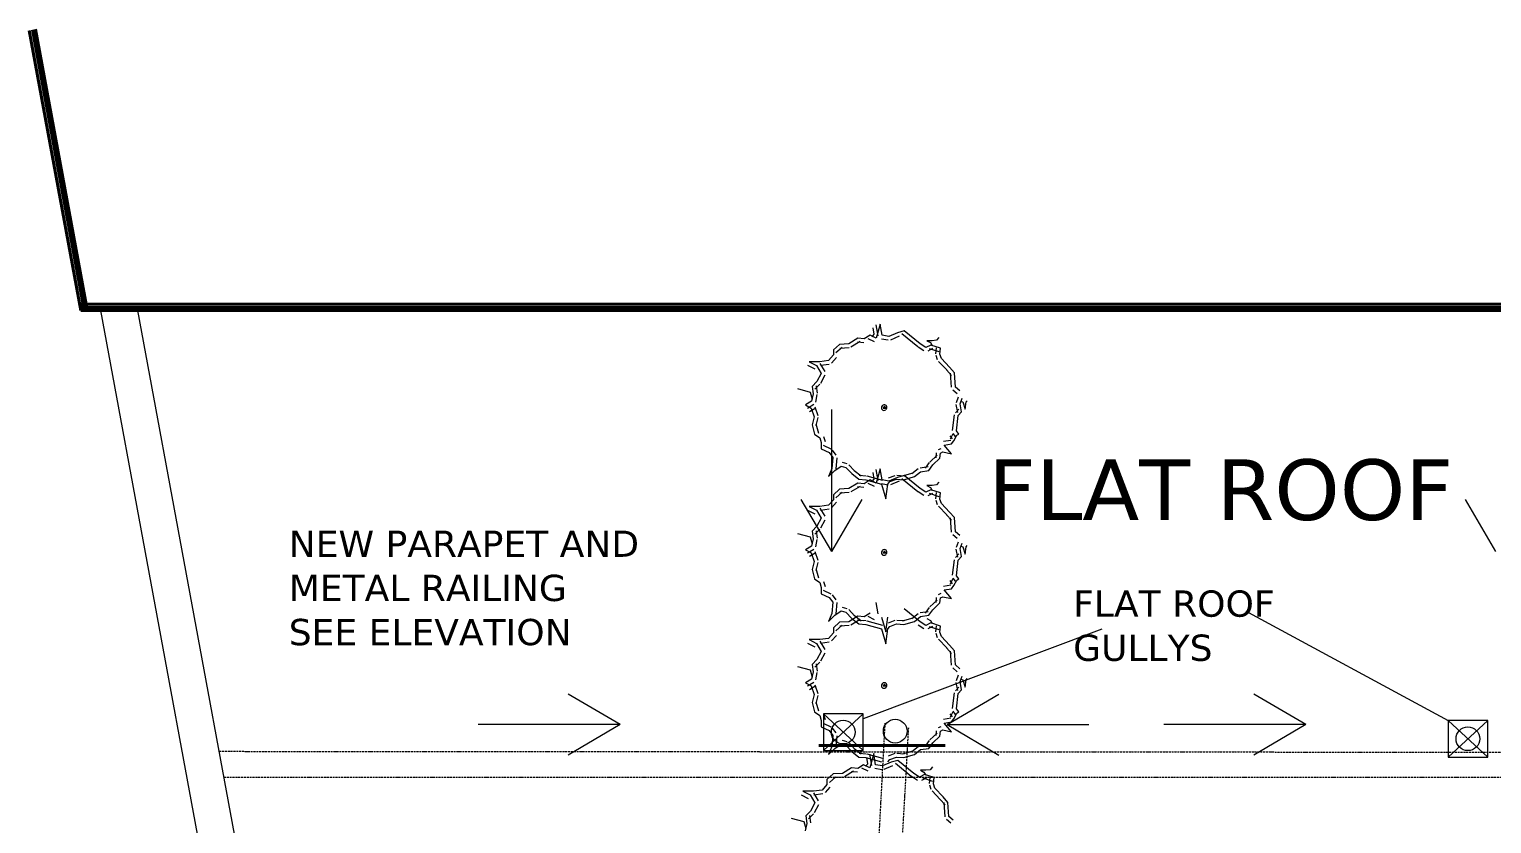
# Model space of a CAD drawing. Header units: millimetres. Extents: x -159872 to 386485, y -250577 to 158966.
# Drawn here: x 112668 to 121923, y 97200 to 102230 of the extents above; entities that cross this region are included whole.
import ezdxf

# ---------------------------------------------------------------- set-up
doc = ezdxf.new("R2010")
doc.units = ezdxf.units.MM
doc.linetypes.add('ACAD_ISO10W100', pattern=[18, 12, -3, 0, -3])
for name, color, linetype, lineweight in [('LDS-landscape-soft planting', 5, 'Continuous', 13), ('LDS-services-drainage', 17, 'Continuous', 18), ('LDS-struct-extg-ceiling beams', 252, 'ACAD_ISO10W100', 9), ('LDS-struct-extg-doors windows', 7, 'Continuous', 9), ('LDS-struct-extg-walls', 1, 'Continuous', 40), ('LDS-text-1-50', 7, 'Continuous', 9), ('LDS-text-room names', 3, 'Continuous', 18)]:
    doc.layers.add(name, color=color, linetype=linetype, lineweight=lineweight)
doc.styles.add('Verdana', font='Verdana.ttf')

msp = doc.modelspace()

# ---------------------------------------------------------------- linework, layer by layer
at = {"layer": 'LDS-landscape-soft planting'}
for p, q in [((118015.20675, 100299.07294), (118007.87875, 100339.76094)), ((118039.98173, 100289.04512), (118027.78173, 100359.46112)), ((118052.41475, 100363.72894), (118027.99875, 100273.75294)), ((118064.61475, 100293.31294), (118052.41475, 100363.72894)), ((118204.99075, 100320.69694), (118162.27075, 100308.96094)), ((118305.69475, 100238.54494), (118204.99075, 100320.69694)), ((117796.07075, 100234.63294), (117756.39875, 100199.41694)), ((117854.05475, 100238.54494), (117796.07075, 100234.63294)), ((117912.03075, 100273.75294), (117854.05475, 100238.54494)), ((117925.00743, 100252.3846), (117867.03143, 100217.1766)), ((117949.24943, 100244.9616), (117909.57743, 100248.8736)), ((117951.70275, 100269.84094), (117912.03075, 100273.75294)), ((117988.32675, 100293.31294), (117951.70275, 100269.84094)), ((118016.94338, 100251.33021), (117977.27138, 100270.89021)), ((118027.99875, 100273.75294), (117988.32675, 100293.31294)), ((118001.08675, 100283.56094), (118015.20675, 100299.07294)), ((118102.83982, 100260.89781), (118060.11182, 100268.72181)), ((118107.34275, 100285.48894), (118064.61475, 100293.31294)), ((118162.27075, 100308.96094), (118107.34275, 100285.48894)), ((118172.09448, 100285.97193), (118117.16648, 100262.49993)), ((118289.89173, 100219.17319), (118189.18773, 100301.32519)), ((118342.31875, 100215.06494), (118305.69475, 100238.54494)), ((118372.83075, 100230.72094), (118342.31875, 100215.06494)), ((118381.21475, 100257.84094), (118347.64675, 100257.84094)), ((118347.64675, 100257.84094), (118370.52675, 100246.10494)), ((118370.52675, 100246.10494), (118382.15875, 100226.71294)), ((118433.86275, 100211.15294), (118372.83075, 100230.72094)), ((118408.67875, 100261.75294), (118381.21475, 100257.84094)), ((118423.93475, 100279.35294), (118408.67875, 100261.75294)), ((117756.39875, 100168.12094), (117725.88675, 100132.91294)), ((117775.2914, 100151.74816), (117744.7794, 100116.54016)), ((117756.39875, 100199.41694), (117756.39875, 100168.12094)), ((117812.6672, 100215.93647), (117772.9952, 100180.72047)), ((117855.73759, 100213.60164), (117797.75359, 100209.68964)), ((118328.82584, 100194.01876), (118292.20184, 100217.49876)), ((118328.82584, 100194.01876), (118292.20184, 100217.49876)), ((118384.24375, 100208.47811), (118353.73175, 100192.82211)), ((118426.22999, 100187.34661), (118365.19799, 100206.91461)), ((118405.89029, 100173.9749), (118408.93829, 100213.0949)), ((118405.89029, 100173.9749), (118408.93829, 100213.0949)), ((118416.25591, 100136.72454), (118407.10391, 100164.10854)), ((118430.81475, 100172.03294), (118433.86275, 100211.15294)), ((118439.96675, 100144.64894), (118430.81475, 100172.03294)), ((118491.84675, 100089.87294), (118439.96675, 100144.64894)), ((117592.41128, 100102.84532), (117638.17928, 100079.36532)), ((117670.95875, 100125.08894), (117603.82275, 100125.08894)), ((117603.82275, 100125.08894), (117649.59075, 100101.60894)), ((117649.59075, 100101.60894), (117680.11075, 100050.75294)), ((117680.11075, 100050.75294), (117652.64675, 99999.89694)), ((117725.88675, 100132.91294), (117670.95875, 100125.08894)), ((117671.02688, 100114.47331), (117701.54688, 100063.61731)), ((117729.41219, 100108.16276), (117674.48419, 100100.33876)), ((118473.69577, 100072.6816), (118421.81577, 100127.4576)), ((118503.47622, 100038.28971), (118472.95622, 100073.49771)), ((118522.36675, 100054.66494), (118491.84675, 100089.87294)), ((118503.52807, 99962.98897), (118497.42407, 100052.97297)), ((118528.47075, 99964.68094), (118522.36675, 100054.66494)), ((117529.38275, 99954.80094), (117609.94275, 99932.88894)), ((117652.64675, 99999.89694), (117622.12675, 99968.59294)), ((117622.12675, 99968.59294), (117628.23075, 99921.64894)), ((117670.54715, 99982.44484), (117640.02715, 99951.14084)), ((117646.91805, 99971.81648), (117653.02205, 99924.87248)), ((117702.10806, 100038.87362), (117674.64406, 99988.01762)), ((118555.93475, 99941.20894), (118528.47075, 99964.68094)), ((117619.07875, 99874.70494), (117579.40675, 99851.23294)), ((117609.94275, 99932.88894), (117622.99875, 99888.25694)), ((117628.23075, 99921.64894), (117619.07875, 99874.70494)), ((117652.76878, 99916.86511), (117643.61678, 99869.92111)), ((118539.69233, 99922.20409), (118512.22833, 99945.67609)), ((118535.36237, 99867.24705), (118547.57037, 99902.45505)), ((118558.98275, 99859.05694), (118571.19075, 99894.26494)), ((118568.13475, 99808.19294), (118558.98275, 99859.05694)), ((118564.61475, 99873.76094), (118576.51875, 99870.52894)), ((118576.51875, 99870.52894), (118590.24675, 99823.57694)), ((118590.24675, 99823.57694), (118596.35075, 99870.52894)), ((118596.35075, 99870.52894), (118602.45475, 99878.35294)), ((117579.40675, 99851.23294), (117616.02275, 99831.66494)), ((117631.80882, 99853.18877), (117592.13682, 99829.71677)), ((117644.53889, 99831.67261), (117604.86689, 99808.20061)), ((117616.02275, 99831.66494), (117634.33475, 99776.89694)), ((117634.33475, 99776.89694), (117622.12675, 99726.04094)), ((117639.73255, 99839.59245), (117658.04455, 99784.82445)), ((117658.64415, 99771.06146), (117646.43615, 99720.20546)), ((118079.87875, 99843.40894), (118070.71875, 99831.66494)), ((118070.71875, 99831.66494), (118089.03075, 99831.66494)), ((118089.03075, 99831.66494), (118079.87875, 99843.40894)), ((118509.75924, 99690.00931), (118521.96724, 99787.81731)), ((118528.2848, 99801.54716), (118549.6448, 99825.01916)), ((118543.52987, 99803.76576), (118534.37787, 99854.62976)), ((118534.56675, 99686.91294), (118546.77475, 99784.72094)), ((118546.77475, 99784.72094), (118568.13475, 99808.19294)), ((117622.12675, 99726.04094), (117637.39075, 99667.35294)), ((117646.3218, 99732.33376), (117661.5858, 99673.64576)), ((118549.83075, 99667.35294), (118534.56675, 99686.91294)), ((117637.39075, 99667.35294), (117670.95875, 99643.88094)), ((117670.95875, 99643.88094), (117680.11075, 99612.58494)), ((117680.11075, 99612.58494), (117680.11075, 99573.46494)), ((117690.9457, 99595.995), (117739.7697, 99572.515)), ((117694.9538, 99650.89789), (117704.1058, 99619.60189)), ((118454.06684, 99621.57958), (118499.84284, 99629.40358)), ((118458.27875, 99596.93694), (118504.05475, 99604.76094)), ((118504.05475, 99542.16094), (118458.27875, 99596.93694)), ((118510.41267, 99636.59233), (118495.14867, 99656.15233)), ((118497.13132, 99635.85666), (118515.44332, 99671.06466)), ((118504.05475, 99604.76094), (118519.31075, 99624.32094)), ((118530.12171, 99651.97263), (118514.85771, 99671.53263)), ((118519.31075, 99624.32094), (118537.62275, 99659.52894)), ((118537.62275, 99659.52894), (118549.83075, 99667.35294)), ((117680.11075, 99573.46494), (117728.93475, 99549.98494)), ((117728.93475, 99549.98494), (117753.35075, 99518.68894)), ((117753.35075, 99518.68894), (117747.24675, 99448.27294)), ((117748.64574, 99565.36274), (117773.06174, 99534.06674)), ((117778.25735, 99516.52991), (117772.15335, 99446.11391)), ((117811.44044, 99488.13745), (117841.95244, 99480.31345)), ((118367.91546, 99489.96012), (118413.69146, 99532.99212)), ((118385.03875, 99471.74494), (118430.81475, 99514.77694)), ((118405.93248, 99517.20029), (118408.98048, 99548.49629)), ((118422.45909, 99568.32056), (118437.72309, 99576.14456)), ((118430.81475, 99514.77694), (118433.86275, 99546.07294)), ((118433.86275, 99546.07294), (118449.12675, 99553.89694)), ((118449.12675, 99553.89694), (118504.05475, 99542.16094)), ((117747.24675, 99448.27294), (117725.88675, 99397.40894)), ((117725.88675, 99397.40894), (117765.55875, 99436.53694)), ((117765.55875, 99436.53694), (117805.23075, 99463.92094)), ((117805.23075, 99463.92094), (117835.74275, 99456.09694)), ((117835.74275, 99456.09694), (117872.36675, 99416.96894)), ((117853.99479, 99473.18094), (117890.61879, 99434.05294)), ((117853.99479, 99473.18094), (117890.61879, 99434.05294)), ((117872.36675, 99416.96894), (117918.13475, 99381.76094)), ((117887.61002, 99436.78415), (117933.37802, 99401.57615)), ((117920.41411, 99406.65681), (117963.14211, 99402.74481)), ((117967.42268, 99401.97293), (118068.12668, 99374.58893)), ((118015.20675, 99382.08396), (118007.87875, 99422.77196)), ((118039.98173, 99372.05613), (118027.78173, 99442.47213)), ((118052.41475, 99446.73996), (118027.99875, 99356.76396)), ((118064.61475, 99376.32396), (118052.41475, 99446.73996)), ((118104.84813, 99389.58768), (118147.56813, 99405.23568)), ((118158.29548, 99406.67014), (118204.07148, 99402.75814)), ((118204.99075, 99403.70796), (118162.27075, 99391.97196)), ((118194.94978, 99401.85098), (118262.08578, 99421.41098)), ((118201.94275, 99377.84894), (118269.07875, 99397.40894)), ((118305.69475, 99321.55596), (118204.99075, 99403.70796)), ((118253.59252, 99417.03485), (118293.26452, 99448.33885)), ((118269.07875, 99397.40894), (118308.75075, 99428.71294)), ((118305.0221, 99453.43332), (118356.8941, 99461.25732)), ((118308.75075, 99428.71294), (118360.62275, 99436.53694)), ((118340.07921, 99450.78344), (118364.49521, 99485.99144)), ((118360.62275, 99436.53694), (118385.03875, 99471.74494)), ((117796.07075, 99317.64396), (117756.39875, 99282.42796)), ((117854.05475, 99321.55596), (117796.07075, 99317.64396)), ((117912.03075, 99356.76396), (117854.05475, 99321.55596)), ((117925.00743, 99335.39562), (117867.03143, 99300.18762)), ((117949.24943, 99327.97262), (117909.57743, 99331.88462)), ((117951.70275, 99352.85196), (117912.03075, 99356.76396)), ((117918.13475, 99381.76094), (117960.86275, 99377.84894)), ((117988.32675, 99376.32396), (117951.70275, 99352.85196)), ((117960.86275, 99377.84894), (118061.56675, 99350.46494)), ((118016.94338, 99334.34123), (117977.27138, 99353.90123)), ((118027.99875, 99356.76396), (117988.32675, 99376.32396)), ((118001.08675, 99366.57196), (118015.20675, 99382.08396)), ((118102.83982, 99343.90883), (118060.11182, 99351.73283)), ((118061.56675, 99350.46494), (118089.03075, 99256.56894)), ((118107.34275, 99368.49996), (118064.61475, 99376.32396)), ((118089.03075, 99256.56894), (118101.23875, 99350.46494)), ((118101.23875, 99350.46494), (118113.44675, 99366.11294)), ((118162.27075, 99391.97196), (118107.34275, 99368.49996)), ((118113.44675, 99366.11294), (118156.16675, 99381.76094)), ((118172.09448, 99368.98295), (118117.16648, 99345.51095)), ((118156.16675, 99381.76094), (118201.94275, 99377.84894)), ((118289.89173, 99302.18421), (118189.18773, 99384.33621)), ((118342.31875, 99298.07596), (118305.69475, 99321.55596)), ((118372.83075, 99313.73196), (118342.31875, 99298.07596)), ((118381.21475, 99340.85196), (118347.64675, 99340.85196)), ((118347.64675, 99340.85196), (118370.52675, 99329.11596)), ((118370.52675, 99329.11596), (118382.15875, 99309.72396)), ((118433.86275, 99294.16396), (118372.83075, 99313.73196)), ((118408.67875, 99344.76396), (118381.21475, 99340.85196)), ((118423.93475, 99362.36396), (118408.67875, 99344.76396)), ((117725.88675, 99215.92396), (117670.95875, 99208.09996)), ((117756.39875, 99251.13196), (117725.88675, 99215.92396)), ((117775.2914, 99234.75918), (117744.7794, 99199.55118)), ((117756.39875, 99282.42796), (117756.39875, 99251.13196)), ((117812.6672, 99298.94749), (117772.9952, 99263.73149)), ((117855.73759, 99296.61266), (117797.75359, 99292.70066)), ((118328.82584, 99277.02978), (118292.20184, 99300.50978)), ((118328.82584, 99277.02978), (118292.20184, 99300.50978)), ((118384.24375, 99291.48913), (118353.73175, 99275.83313)), ((118426.22999, 99270.35763), (118365.19799, 99289.92563)), ((118405.89029, 99256.98592), (118408.93829, 99296.10592)), ((118405.89029, 99256.98592), (118408.93829, 99296.10592)), ((118416.25591, 99219.73556), (118407.10391, 99247.11956)), ((118473.69577, 99155.69262), (118421.81577, 99210.46862)), ((118430.81475, 99255.04396), (118433.86275, 99294.16396)), ((118439.96675, 99227.65996), (118430.81475, 99255.04396)), ((118491.84675, 99172.88396), (118439.96675, 99227.65996)), ((117592.41128, 99185.85634), (117638.17928, 99162.37634)), ((117670.95875, 99208.09996), (117603.82275, 99208.09996)), ((117603.82275, 99208.09996), (117649.59075, 99184.61996)), ((117649.59075, 99184.61996), (117680.11075, 99133.76396)), ((117680.11075, 99133.76396), (117652.64675, 99082.90796)), ((117671.02688, 99197.48433), (117701.54688, 99146.62833)), ((117729.41219, 99191.17378), (117674.48419, 99183.34978)), ((117702.10806, 99121.88464), (117674.64406, 99071.02864)), ((118503.47622, 99121.30073), (118472.95622, 99156.50873)), ((118522.36675, 99137.67596), (118491.84675, 99172.88396)), ((118503.52807, 99045.99999), (118497.42407, 99135.98399)), ((118528.47075, 99047.69196), (118522.36675, 99137.67596)), ((117529.38275, 99037.81196), (117609.94275, 99015.89996)), ((117652.64675, 99082.90796), (117622.12675, 99051.60396)), ((117622.12675, 99051.60396), (117628.23075, 99004.65996)), ((117670.54715, 99065.45586), (117640.02715, 99034.15186)), ((117646.91805, 99054.8275), (117653.02205, 99007.8835)), ((118539.69233, 99005.21511), (118512.22833, 99028.68711)), ((118555.93475, 99024.21996), (118528.47075, 99047.69196)), ((117619.07875, 98957.71596), (117579.40675, 98934.24396)), ((117579.40675, 98934.24396), (117616.02275, 98914.67596)), ((117631.80882, 98936.19979), (117592.13682, 98912.72779)), ((117609.94275, 99015.89996), (117622.99875, 98971.26796)), ((117628.23075, 99004.65996), (117619.07875, 98957.71596)), ((117652.76878, 98999.87613), (117643.61678, 98952.93213)), ((118543.52987, 98886.77678), (118534.37787, 98937.64078)), ((118535.36237, 98950.25807), (118547.57037, 98985.46607)), ((118558.98275, 98942.06796), (118571.19075, 98977.27596)), ((118568.13475, 98891.20396), (118558.98275, 98942.06796)), ((118564.61475, 98956.77196), (118576.51875, 98953.53996)), ((118576.51875, 98953.53996), (118590.24675, 98906.58796)), ((118590.24675, 98906.58796), (118596.35075, 98953.53996)), ((118596.35075, 98953.53996), (118602.45475, 98961.36396)), ((117644.53889, 98914.68363), (117604.86689, 98891.21163)), ((117616.02275, 98914.67596), (117634.33475, 98859.90796)), ((117634.33475, 98859.90796), (117622.12675, 98809.05196)), ((117639.73255, 98922.60347), (117658.04455, 98867.83547)), ((117658.64415, 98854.07247), (117646.43615, 98803.21647)), ((118079.87875, 98926.41996), (118070.71875, 98914.67596)), ((118070.71875, 98914.67596), (118089.03075, 98914.67596)), ((118089.03075, 98914.67596), (118079.87875, 98926.41996)), ((118509.75924, 98773.02033), (118521.96724, 98870.82833)), ((118528.2848, 98884.55818), (118549.6448, 98908.03018)), ((118534.56675, 98769.92396), (118546.77475, 98867.73196)), ((118546.77475, 98867.73196), (118568.13475, 98891.20396)), ((117622.12675, 98809.05196), (117637.39075, 98750.36396)), ((117637.39075, 98750.36396), (117670.95875, 98726.89196)), ((117646.3218, 98815.34478), (117661.5858, 98756.65678)), ((118497.13132, 98718.86768), (118515.44332, 98754.07568)), ((118530.12171, 98734.98365), (118514.85771, 98754.54365)), ((118549.83075, 98750.36396), (118534.56675, 98769.92396)), ((118537.62275, 98742.53996), (118549.83075, 98750.36396)), ((117670.95875, 98726.89196), (117680.11075, 98695.59596)), ((117680.11075, 98695.59596), (117680.11075, 98656.47596)), ((117680.11075, 98656.47596), (117728.93475, 98632.99596)), ((117690.9457, 98679.00602), (117739.7697, 98655.52602)), ((117694.9538, 98733.90891), (117704.1058, 98702.61291)), ((118422.45909, 98651.33158), (118437.72309, 98659.15558)), ((118454.06684, 98704.5906), (118499.84284, 98712.4146)), ((118458.27875, 98679.94796), (118504.05475, 98687.77196)), ((118504.05475, 98625.17196), (118458.27875, 98679.94796)), ((118510.41267, 98719.60335), (118495.14867, 98739.16335)), ((118504.05475, 98687.77196), (118519.31075, 98707.33196)), ((118519.31075, 98707.33196), (118537.62275, 98742.53996)), ((117728.93475, 98632.99596), (117753.35075, 98601.69996)), ((117753.35075, 98601.69996), (117747.24675, 98531.28396)), ((117748.64574, 98648.37376), (117773.06174, 98617.07776)), ((117778.25735, 98599.54093), (117772.15335, 98529.12493)), ((117811.44044, 98571.14847), (117841.95244, 98563.32447)), ((118039.98173, 98529.41777), (118027.78173, 98599.83377)), ((118340.07921, 98533.79446), (118364.49521, 98569.00246)), ((118367.91546, 98572.97114), (118413.69146, 98616.00314)), ((118385.03875, 98554.75596), (118430.81475, 98597.78796)), ((118405.93248, 98600.21131), (118408.98048, 98631.50731)), ((118430.81475, 98597.78796), (118433.86275, 98629.08396)), ((118433.86275, 98629.08396), (118449.12675, 98636.90796)), ((118449.12675, 98636.90796), (118504.05475, 98625.17196)), ((117747.24675, 98531.28396), (117725.88675, 98480.41996)), ((117725.88675, 98480.41996), (117765.55875, 98519.54796)), ((117796.07075, 98475.00559), (117756.39875, 98439.78959)), ((117765.55875, 98519.54796), (117805.23075, 98546.93196)), ((117854.05475, 98478.91759), (117796.07075, 98475.00559)), ((117805.23075, 98546.93196), (117835.74275, 98539.10796)), ((117835.74275, 98539.10796), (117872.36675, 98499.97996)), ((117853.99479, 98556.19195), (117890.61879, 98517.06395)), ((117853.99479, 98556.19195), (117890.61879, 98517.06395)), ((117912.03075, 98514.12559), (117854.05475, 98478.91759)), ((117925.00743, 98492.75726), (117867.03143, 98457.54926)), ((117872.36675, 98499.97996), (117918.13475, 98464.77196)), ((117887.61002, 98519.79517), (117933.37802, 98484.58717)), ((117949.24943, 98485.33426), (117909.57743, 98489.24626)), ((117951.70275, 98510.21359), (117912.03075, 98514.12559)), ((117920.41411, 98489.66783), (117963.14211, 98485.75583)), ((117988.32675, 98533.68559), (117951.70275, 98510.21359)), ((117967.42268, 98484.98395), (118068.12668, 98457.59995)), ((118016.94338, 98491.70286), (117977.27138, 98511.26286)), ((118061.56675, 98507.82657), (118089.03075, 98413.93057)), ((118089.03075, 98413.93057), (118101.23875, 98507.82657)), ((118104.84813, 98472.5987), (118147.56813, 98488.2467)), ((118158.29548, 98489.68116), (118204.07148, 98485.76916)), ((118194.94978, 98484.862), (118262.08578, 98504.422)), ((118201.94275, 98460.85996), (118269.07875, 98480.41996)), ((118305.69475, 98478.91759), (118204.99075, 98561.06959)), ((118253.59252, 98500.04587), (118293.26452, 98531.34987)), ((118269.07875, 98480.41996), (118308.75075, 98511.72396)), ((118305.0221, 98536.44434), (118356.8941, 98544.26834)), ((118342.31875, 98455.43759), (118305.69475, 98478.91759)), ((118308.75075, 98511.72396), (118360.62275, 98519.54796)), ((118372.83075, 98471.09359), (118342.31875, 98455.43759)), ((118347.64675, 98498.21359), (118370.52675, 98486.47759)), ((118360.62275, 98519.54796), (118385.03875, 98554.75596)), ((118370.52675, 98486.47759), (118382.15875, 98467.08559)), ((118433.86275, 98451.52559), (118372.83075, 98471.09359)), ((117756.39875, 98408.49359), (117725.88675, 98373.28559)), ((117775.2914, 98392.12082), (117744.7794, 98356.91282)), ((117756.39875, 98439.78959), (117756.39875, 98408.49359)), ((117812.6672, 98456.30913), (117772.9952, 98421.09313)), ((117855.73759, 98453.9743), (117797.75359, 98450.0623)), ((117918.13475, 98464.77196), (117960.86275, 98460.85996)), ((117960.86275, 98460.85996), (118061.56675, 98433.47596)), ((118061.56675, 98433.47596), (118089.03075, 98339.57996)), ((118089.03075, 98339.57996), (118101.23875, 98433.47596)), ((118101.23875, 98433.47596), (118113.44675, 98449.12396)), ((118113.44675, 98449.12396), (118156.16675, 98464.77196)), ((118156.16675, 98464.77196), (118201.94275, 98460.85996)), ((118328.82584, 98434.39142), (118292.20184, 98457.87142)), ((118328.82584, 98434.39142), (118292.20184, 98457.87142)), ((118384.24375, 98448.85077), (118353.73175, 98433.19477)), ((118426.22999, 98427.71927), (118365.19799, 98447.28727)), ((118405.89029, 98414.34756), (118408.93829, 98453.46756)), ((118405.89029, 98414.34756), (118408.93829, 98453.46756)), ((118416.25591, 98377.0972), (118407.10391, 98404.4812)), ((118430.81475, 98412.40559), (118433.86275, 98451.52559)), ((118439.96675, 98385.02159), (118430.81475, 98412.40559)), ((118491.84675, 98330.24559), (118439.96675, 98385.02159)), ((117592.41128, 98343.21798), (117638.17928, 98319.73798)), ((117670.95875, 98365.46159), (117603.82275, 98365.46159)), ((117603.82275, 98365.46159), (117649.59075, 98341.98159)), ((117649.59075, 98341.98159), (117680.11075, 98291.12559)), ((117680.11075, 98291.12559), (117652.64675, 98240.26959)), ((117725.88675, 98373.28559), (117670.95875, 98365.46159)), ((117671.02688, 98354.84597), (117701.54688, 98303.98997)), ((117729.41219, 98348.53541), (117674.48419, 98340.71141)), ((118473.69577, 98313.05426), (118421.81577, 98367.83026)), ((118503.47622, 98278.66237), (118472.95622, 98313.87037)), ((118522.36675, 98295.03759), (118491.84675, 98330.24559)), ((118503.52807, 98203.36162), (118497.42407, 98293.34562)), ((118528.47075, 98205.05359), (118522.36675, 98295.03759)), ((117529.38275, 98195.17359), (117609.94275, 98173.26159)), ((117652.64675, 98240.26959), (117622.12675, 98208.96559)), ((117622.12675, 98208.96559), (117628.23075, 98162.02159)), ((117670.54715, 98222.8175), (117640.02715, 98191.5135)), ((117646.91805, 98212.18914), (117653.02205, 98165.24514)), ((117702.10806, 98279.24628), (117674.64406, 98228.39028)), ((118555.93475, 98181.58159), (118528.47075, 98205.05359)), ((117619.07875, 98115.07759), (117579.40675, 98091.60559)), ((117609.94275, 98173.26159), (117622.99875, 98128.62959)), ((117628.23075, 98162.02159), (117619.07875, 98115.07759)), ((117652.76878, 98157.23776), (117643.61678, 98110.29376)), ((118539.69233, 98162.57675), (118512.22833, 98186.04875)), ((118535.36237, 98107.61971), (118547.57037, 98142.82771)), ((118558.98275, 98099.42959), (118571.19075, 98134.63759)), ((118568.13475, 98048.56559), (118558.98275, 98099.42959)), ((118564.61475, 98114.13359), (118576.51875, 98110.90159)), ((118576.51875, 98110.90159), (118590.24675, 98063.94959)), ((118590.24675, 98063.94959), (118596.35075, 98110.90159)), ((118596.35075, 98110.90159), (118602.45475, 98118.72559)), ((117579.40675, 98091.60559), (117616.02275, 98072.03759)), ((117631.80882, 98093.56143), (117592.13682, 98070.08943)), ((117644.53889, 98072.04527), (117604.86689, 98048.57327)), ((117616.02275, 98072.03759), (117634.33475, 98017.26959)), ((117634.33475, 98017.26959), (117622.12675, 97966.41359)), ((117639.73255, 98079.9651), (117658.04455, 98025.1971)), ((117658.64415, 98011.43411), (117646.43615, 97960.57811)), ((118079.87875, 98083.78159), (118070.71875, 98072.03759)), ((118070.71875, 98072.03759), (118089.03075, 98072.03759)), ((118089.03075, 98072.03759), (118079.87875, 98083.78159)), ((118509.75924, 97930.38196), (118521.96724, 98028.18996)), ((118528.2848, 98041.91982), (118549.6448, 98065.39182)), ((118543.52987, 98044.13842), (118534.37787, 98095.00242)), ((118534.56675, 97927.28559), (118546.77475, 98025.09359)), ((118546.77475, 98025.09359), (118568.13475, 98048.56559)), ((117622.12675, 97966.41359), (117637.39075, 97907.72559)), ((117646.3218, 97972.70642), (117661.5858, 97914.01842)), ((118549.83075, 97907.72559), (118534.56675, 97927.28559)), ((117637.39075, 97907.72559), (117670.95875, 97884.25359)), ((117670.95875, 97884.25359), (117680.11075, 97852.95759)), ((117680.11075, 97852.95759), (117680.11075, 97813.83759)), ((117690.9457, 97836.36765), (117739.7697, 97812.88765)), ((117694.9538, 97891.27055), (117704.1058, 97859.97455)), ((118454.06684, 97861.95224), (118499.84284, 97869.77624)), ((118458.27875, 97837.30959), (118504.05475, 97845.13359)), ((118504.05475, 97782.53359), (118458.27875, 97837.30959)), ((118510.41267, 97876.96498), (118495.14867, 97896.52498)), ((118497.13132, 97876.22931), (118515.44332, 97911.43731)), ((118504.05475, 97845.13359), (118519.31075, 97864.69359)), ((118530.12171, 97892.34529), (118514.85771, 97911.90529)), ((118519.31075, 97864.69359), (118537.62275, 97899.90159)), ((118537.62275, 97899.90159), (118549.83075, 97907.72559)), ((117680.11075, 97813.83759), (117728.93475, 97790.35759)), ((117728.93475, 97790.35759), (117753.35075, 97759.06159)), ((117753.35075, 97759.06159), (117747.24675, 97688.64559)), ((117748.64574, 97805.73539), (117773.06174, 97774.43939)), ((117778.25735, 97756.90257), (117772.15335, 97686.48657)), ((117811.44044, 97728.51011), (117841.95244, 97720.68611)), ((118367.91546, 97730.33278), (118413.69146, 97773.36478)), ((118385.03875, 97712.11759), (118430.81475, 97755.14959)), ((118405.93248, 97757.57294), (118408.98048, 97788.86894)), ((118422.45909, 97808.69321), (118437.72309, 97816.51721)), ((118430.81475, 97755.14959), (118433.86275, 97786.44559)), ((118433.86275, 97786.44559), (118449.12675, 97794.26959)), ((118449.12675, 97794.26959), (118504.05475, 97782.53359)), ((117747.24675, 97688.64559), (117725.88675, 97637.78159)), ((117725.88675, 97637.78159), (117765.55875, 97676.90959)), ((117765.55875, 97676.90959), (117805.23075, 97704.29359)), ((117805.23075, 97704.29359), (117835.74275, 97696.46959)), ((117835.74275, 97696.46959), (117872.36675, 97657.34159)), ((117853.99479, 97713.55359), (117890.61879, 97674.42559)), ((117853.99479, 97713.55359), (117890.61879, 97674.42559)), ((117872.36675, 97657.34159), (117918.13475, 97622.13359)), ((117887.61002, 97677.15681), (117933.37802, 97641.94881)), ((117920.41411, 97647.02946), (117963.14211, 97643.11746)), ((117967.42268, 97642.34559), (118068.12668, 97614.96159)), ((117999.36867, 97569.45003), (117987.16867, 97639.86603)), ((118011.80169, 97644.13385), (117987.38569, 97554.15785)), ((118024.00169, 97573.71785), (118011.80169, 97644.13385)), ((118104.84813, 97629.96034), (118147.56813, 97645.60834)), ((118158.29548, 97647.0428), (118204.07148, 97643.1308)), ((118194.94978, 97642.22364), (118262.08578, 97661.78364)), ((118201.94275, 97618.22159), (118269.07875, 97637.78159)), ((118253.59252, 97657.40751), (118293.26452, 97688.71151)), ((118269.07875, 97637.78159), (118308.75075, 97669.08559)), ((118305.0221, 97693.80597), (118356.8941, 97701.62997)), ((118308.75075, 97669.08559), (118360.62275, 97676.90959)), ((118340.07921, 97691.1561), (118364.49521, 97726.3641)), ((118360.62275, 97676.90959), (118385.03875, 97712.11759)), ((117871.41769, 97554.15785), (117813.44169, 97518.94985)), ((117911.08969, 97550.24585), (117871.41769, 97554.15785)), ((117947.71369, 97573.71785), (117911.08969, 97550.24585)), ((117918.13475, 97622.13359), (117960.86275, 97618.22159)), ((117976.33033, 97531.73512), (117936.65833, 97551.29512)), ((117987.38569, 97554.15785), (117947.71369, 97573.71785)), ((117960.47369, 97563.96585), (117974.59369, 97579.47785)), ((117960.86275, 97618.22159), (118061.56675, 97590.83759)), ((117974.59369, 97579.47785), (117967.26569, 97620.16585)), ((118062.22677, 97541.30272), (118019.49877, 97549.12672)), ((118066.72969, 97565.89385), (118024.00169, 97573.71785)), ((118121.65769, 97589.36585), (118066.72969, 97565.89385)), ((118131.48143, 97566.37685), (118076.55343, 97542.90485)), ((118101.23875, 97590.83759), (118113.44675, 97606.48559)), ((118113.44675, 97606.48559), (118156.16675, 97622.13359)), ((118164.37769, 97601.10185), (118121.65769, 97589.36585)), ((118249.27867, 97499.5781), (118148.57467, 97581.7301)), ((118156.16675, 97622.13359), (118201.94275, 97618.22159)), ((118265.08169, 97518.94985), (118164.37769, 97601.10185)), ((118383.32169, 97559.75785), (118368.06569, 97542.15785)), ((117755.45769, 97515.03785), (117715.78569, 97479.82185)), ((117715.78569, 97479.82185), (117715.78569, 97448.52585)), ((117772.05415, 97496.34139), (117732.38215, 97461.12539)), ((117813.44169, 97518.94985), (117755.45769, 97515.03785)), ((117815.12454, 97494.00655), (117757.14054, 97490.09455)), ((117884.39438, 97532.78952), (117826.41838, 97497.58152)), ((117908.63638, 97525.36652), (117868.96438, 97529.27852)), ((118288.21279, 97474.42367), (118251.58879, 97497.90367)), ((118288.21279, 97474.42367), (118251.58879, 97497.90367)), ((118301.70569, 97495.46985), (118265.08169, 97518.94985)), ((118332.21769, 97511.12585), (118301.70569, 97495.46985)), ((118340.60169, 97538.24585), (118307.03369, 97538.24585)), ((118307.03369, 97538.24585), (118329.91369, 97526.50985)), ((118343.6307, 97488.88302), (118313.1187, 97473.22702)), ((118385.61694, 97467.75152), (118324.58494, 97487.31952)), ((118329.91369, 97526.50985), (118341.54569, 97507.11785)), ((118393.24969, 97491.55785), (118332.21769, 97511.12585)), ((118368.06569, 97542.15785), (118340.60169, 97538.24585)), ((118365.27723, 97454.37982), (118368.32523, 97493.49982)), ((118365.27723, 97454.37982), (118368.32523, 97493.49982)), ((118390.20169, 97452.43785), (118393.24969, 97491.55785)), ((118399.35369, 97425.05385), (118390.20169, 97452.43785)), ((117551.79823, 97383.25023), (117597.56623, 97359.77023)), ((117630.34569, 97405.49385), (117563.20969, 97405.49385)), ((117563.20969, 97405.49385), (117608.97769, 97382.01385)), ((117608.97769, 97382.01385), (117639.49769, 97331.15785)), ((117685.27369, 97413.31785), (117630.34569, 97405.49385)), ((117630.41383, 97394.87823), (117660.93383, 97344.02223)), ((117688.79914, 97388.56767), (117633.87114, 97380.74367)), ((117715.78569, 97448.52585), (117685.27369, 97413.31785)), ((117734.67835, 97432.15308), (117704.16635, 97396.94508)), ((118375.64285, 97417.12945), (118366.49085, 97444.51345)), ((118433.08272, 97353.08651), (118381.20272, 97407.86251)), ((118451.23369, 97370.27785), (118399.35369, 97425.05385)), ((118481.75369, 97335.06985), (118451.23369, 97370.27785)), ((117612.03369, 97280.30185), (117581.51369, 97248.99785)), ((117639.49769, 97331.15785), (117612.03369, 97280.30185)), ((117661.49501, 97319.27854), (117634.03101, 97268.42254)), ((118462.86317, 97318.69462), (118432.34317, 97353.90262)), ((118462.91502, 97243.39388), (118456.81102, 97333.37788)), ((118487.85769, 97245.08585), (118481.75369, 97335.06985)), ((117488.76969, 97235.20585), (117569.32969, 97213.29385)), ((117569.32969, 97213.29385), (117582.38569, 97168.66185)), ((117587.61769, 97202.05385), (117578.46569, 97155.10985)), ((117581.51369, 97248.99785), (117587.61769, 97202.05385)), ((117629.9341, 97262.84976), (117599.4141, 97231.54576)), ((117606.305, 97252.22139), (117612.409, 97205.27739)), ((118499.07928, 97202.60901), (118471.61528, 97226.08101)), ((118515.32169, 97221.61385), (118487.85769, 97245.08585))]:
    msp.add_line(p, q, dxfattribs=at)
for centre, radius, start, end in [((118077.01328, 99833.56826), 16.72364, 138.134631376, 311.918314824), ((118079.12195, 99835.54783), 16.6549, 310.49410216, 148.929121527), ((118079.12195, 98918.55884), 16.6549, 310.49410216, 148.929121527), ((118077.01328, 98916.57928), 16.72364, 138.134631376, 311.918314824), ((118077.01328, 98073.94092), 16.72364, 138.134631376, 311.918314824), ((118079.12195, 98075.92048), 16.6549, 310.49410216, 148.929121528)]:
    msp.add_arc(centre, radius, start, end, dxfattribs=at)
at = {"layer": 'LDS-services-drainage'}
for centre in [(117818.71246, 97779.87305), (118147.91371, 97785.99205), (121771.47739, 97737.70375)]:
    msp.add_circle(centre, 75, dxfattribs=at)
at = {"layer": 'LDS-struct-extg-ceiling beams'}
for p, q in [((117835.17514, 93161.11387), (118084.35323, 97835.93309)), ((117969.9208, 93133.87648), (118233.21211, 97806.17549)), ((113870.11377, 97658.35907), (125113.7108, 97651.07758)), ((113900.44806, 97494.02158), (125113.60909, 97494.02158))]:
    msp.add_line(p, q, dxfattribs=at)
at = {"layer": 'LDS-struct-extg-doors windows'}
for p, q in [((114282.27894, 94158.34923), (113121.15517, 100448.79239)), ((114508.45806, 94200.09858), (113355.04061, 100448.79239))]:
    msp.add_line(p, q, dxfattribs=at)
at = {"layer": 'LDS-struct-extg-walls'}
for p, q in [((112995.52268, 100448.79239), (112668.05922, 102222.84122)), ((113015.19043, 100452.42277), (112687.72697, 102226.4716)), ((113034.85818, 100456.05315), (112707.39472, 102230.10198)), ((112995.52268, 100488.79239), (125325.52268, 100488.79239)), ((112995.52268, 100468.79239), (125325.52268, 100468.79239)), ((112995.52268, 100448.79239), (130654.77428, 100448.79239)), ((118463.61724, 97695.87727), (117665.1014, 97694.75682))]:
    msp.add_line(p, q, dxfattribs=at)
at = {"layer": 'LDS-text-1-50', "linetype": 'Continuous'}
for p, q in [((117745.89504, 98923.62908), (117745.89504, 99821.82091)), ((117745.89504, 98923.62908), (117552.64135, 99252.00138)), ((117745.89504, 98923.62908), (117939.14873, 99252.00138)), ((121949.22669, 98923.62908), (121755.973, 99252.00138)), ((120383.84763, 98537.30929), (121645.86076, 97853.59969)), ((119455.54957, 98431.07159), (117944.32908, 97863.25696)), ((116407.36842, 97827.44967), (116078.99612, 98020.70336)), ((118475.66045, 97827.44967), (118804.03275, 98020.70336)), ((120745.98457, 97827.44967), (120417.61227, 98020.70336)), ((116407.36842, 97827.44967), (115509.17659, 97827.44967)), ((116407.36842, 97827.44967), (116078.99612, 97634.19598)), ((117944.32908, 97895.76899), (117693.09583, 97663.97711)), ((117944.32908, 97663.97711), (117693.09583, 97895.76899)), ((118475.66045, 97827.44967), (119373.85228, 97827.44967)), ((118475.66045, 97827.44967), (118804.03275, 97634.19598)), ((120745.98457, 97827.44967), (119847.79273, 97827.44967)), ((120745.98457, 97827.44967), (120417.61227, 97634.19598)), ((121897.09401, 97853.59969), (121645.86076, 97621.80781)), ((121897.09401, 97621.80781), (121645.86076, 97853.59969))]:
    msp.add_line(p, q, dxfattribs=at)
at = {"layer": 'LDS-text-1-50', "linetype": 'Continuous', "flags": 128}
for points in [[(117693.09583, 97663.97711), (117944.32908, 97663.97711), (117944.32908, 97895.76899), (117693.09583, 97895.76899)], [(121645.86076, 97621.80781), (121897.09401, 97621.80781), (121897.09401, 97853.59969), (121645.86076, 97853.59969)]]:
    msp.add_lwpolyline(points, close=True, dxfattribs=at)

# ---------------------------------------------------------------- texts
at = {"layer": 'LDS-text-1-50', "attachment_point": 1, "line_spacing_factor": 1.008235, "style": 'Verdana'}
for s, insert, char_height, width in [('NEW PARAPET AND\\PMETAL RAILING\\PSEE ELEVATION', (114310.0482, 99055.7501), 166.3062428, 4214.2857143), ('FLAT ROOF\\PGULLYS', (119273.66766, 98676.88691), 166.306243, 2400)]:
    msp.add_mtext(s, dxfattribs=dict(at, insert=insert, char_height=char_height, width=width))
at = {"layer": 'LDS-text-room names', "insert": (118735.8334, 99507.06104), "char_height": 383.783637, "width": 3705.2960814, "attachment_point": 1, "line_spacing_factor": 1.008916, "style": 'Verdana'}
msp.add_mtext('FLAT ROOF ', dxfattribs=at)

doc.saveas('drawing.dxf')
